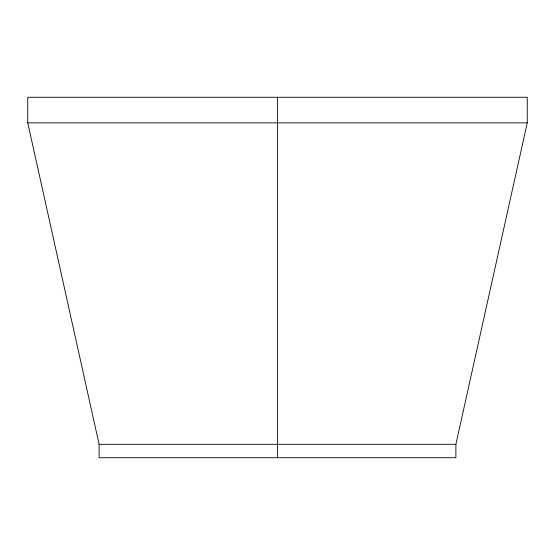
<?xml version="1.0" encoding="UTF-8"?>
<svg xmlns="http://www.w3.org/2000/svg" width="555" height="555" viewBox="0 0 555 555"><rect width="100%" height="100%" fill="white"/><g stroke="black" fill="none" stroke-linecap="round" stroke-linejoin="round"><path stroke-width="0.83" d="M455.891 444.312L527.25 122.863L527.25 97.264L27.75 97.264L27.75 122.863L99.109 444.312L99.109 457.736L455.891 457.736L455.891 444.312L99.109 444.312M27.75 122.863L527.25 122.863M277.5 97.264L277.5 457.736"/></g></svg>
